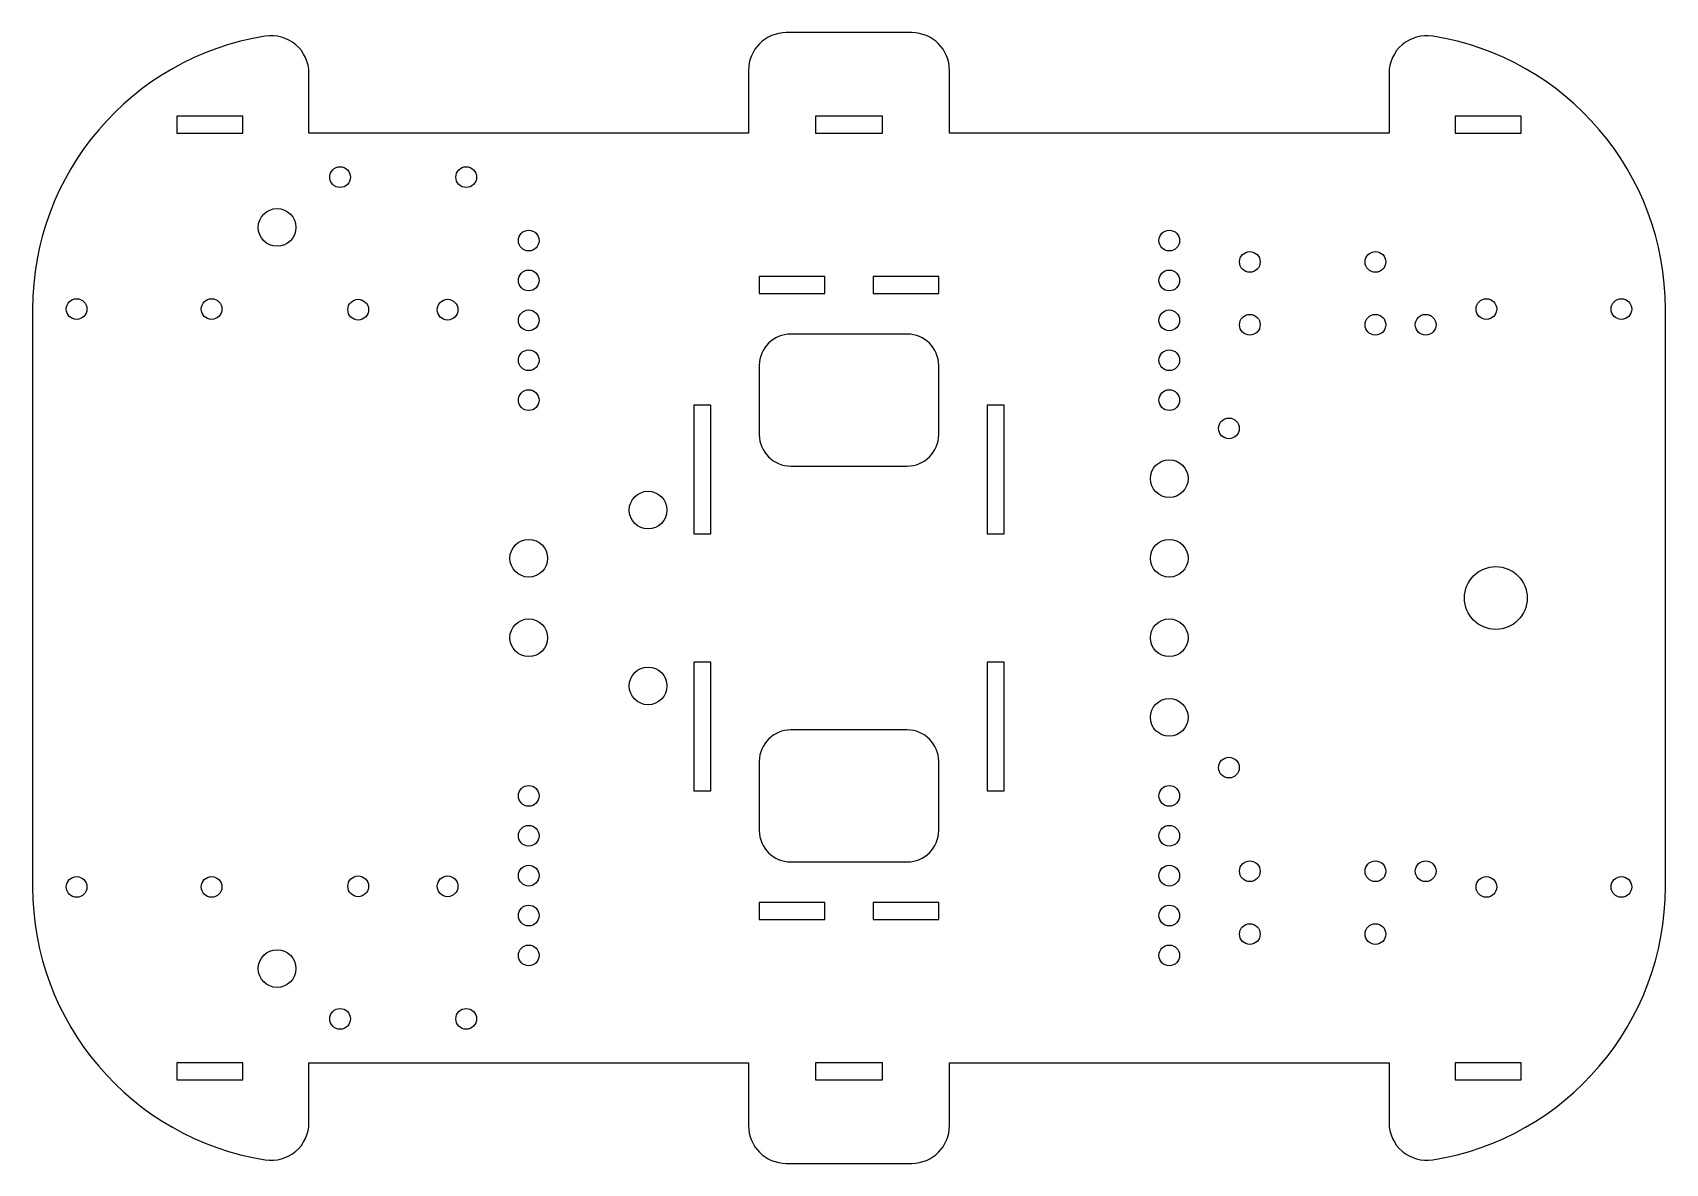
# Model space of a CAD drawing. Header units: millimetres. Extents: x -130 to 130, y -90 to 90.
import ezdxf

# ---------------------------------------------------------------- set-up
doc = ezdxf.new("R2010")
doc.units = ezdxf.units.MM

msp = doc.modelspace()

# ---------------------------------------------------------------- linework, layer by layer
at = {"color": 7, "linetype": 'Continuous', "lineweight": 25}
for p, q in [((10, 90), (-10, 90)), ((-86, 74), (-86, 83.52)), ((-16, 84), (-16, 74)), ((16, 74), (16, 84)), ((86, 83.52), (86, 74)), ((-96.51, 76.7), (-107.02, 76.7)), ((-107.02, 76.7), (-107.02, 74)), ((-96.51, 74), (-96.51, 76.7)), ((5.33, 76.7), (-5.33, 76.7)), ((-5.33, 76.7), (-5.33, 74)), ((5.33, 74), (5.33, 76.7)), ((96.51, 76.7), (96.51, 74)), ((107.02, 76.7), (96.51, 76.7)), ((107.02, 74), (107.02, 76.7)), ((-107.02, 74), (-96.51, 74)), ((-16, 74), (-86, 74)), ((-5.33, 74), (5.33, 74)), ((86, 74), (16, 74)), ((96.51, 74), (107.02, 74)), ((-3.86, 51.2), (-14.28, 51.2)), ((-14.28, 51.2), (-14.28, 48.5)), ((-3.86, 48.5), (-3.86, 51.2)), ((14.28, 51.2), (3.86, 51.2)), ((3.86, 51.2), (3.86, 48.5)), ((14.28, 48.5), (14.28, 51.2)), ((-14.28, 48.5), (-3.86, 48.5)), ((3.86, 48.5), (14.28, 48.5)), ((-130, 46), (-130, -46)), ((130, -46), (130, 46)), ((9.28, 42.01), (-9.28, 42.01)), ((-14.28, 37.01), (-14.28, 26)), ((14.28, 26), (14.28, 37.01)), ((-24.7, 30.72), (-24.7, 10.24)), ((-22, 30.72), (-24.7, 30.72)), ((-22, 10.24), (-22, 30.72)), ((22, 30.72), (22, 10.24)), ((24.7, 30.72), (22, 30.72)), ((24.7, 10.24), (24.7, 30.72)), ((-9.28, 21), (9.28, 21)), ((-24.7, 10.24), (-22, 10.24)), ((22, 10.24), (24.7, 10.24)), ((-22, -10.24), (-24.7, -10.24)), ((-24.7, -10.24), (-24.7, -30.72)), ((-22, -30.72), (-22, -10.24)), ((22, -10.24), (22, -30.72)), ((24.7, -10.24), (22, -10.24)), ((24.7, -30.72), (24.7, -10.24)), ((9.28, -21), (-9.28, -21)), ((-14.28, -26), (-14.28, -37.01)), ((14.28, -37.01), (14.28, -26)), ((-24.7, -30.72), (-22, -30.72)), ((22, -30.72), (24.7, -30.72)), ((-9.28, -42.01), (9.28, -42.01)), ((-14.28, -48.5), (-14.28, -51.2)), ((-3.86, -48.5), (-14.28, -48.5)), ((-3.86, -51.2), (-3.86, -48.5)), ((14.28, -48.5), (3.86, -48.5)), ((3.86, -48.5), (3.86, -51.2)), ((14.28, -51.2), (14.28, -48.5)), ((-14.28, -51.2), (-3.86, -51.2)), ((3.86, -51.2), (14.28, -51.2)), ((-107.02, -74), (-107.02, -76.7)), ((-96.51, -74), (-107.02, -74)), ((-96.51, -76.7), (-96.51, -74)), ((-86, -74), (-16, -74)), ((-86, -83.52), (-86, -74)), ((-16, -74), (-16, -84)), ((5.33, -74), (-5.33, -74)), ((-5.33, -74), (-5.33, -76.7)), ((5.33, -76.7), (5.33, -74)), ((16, -74), (86, -74)), ((16, -84), (16, -74)), ((86, -74), (86, -83.52)), ((107.02, -74), (96.51, -74)), ((96.51, -74), (96.51, -76.7)), ((107.02, -76.7), (107.02, -74)), ((-107.02, -76.7), (-96.51, -76.7)), ((-5.33, -76.7), (5.33, -76.7)), ((96.51, -76.7), (107.02, -76.7)), ((-10, -90), (10, -90))]:
    msp.add_line(p, q, dxfattribs=at)
for centre, radius in [((-81.04, 67), 1.65), ((-60.96, 67), 1.65), ((-91.08, 59), 3), ((-51, 56.9), 1.65), ((51, 56.9), 1.65), ((63.83, 53.5), 1.65), ((83.83, 53.5), 1.65), ((-51, 50.55), 1.65), ((51, 50.55), 1.65), ((-123, 46), 1.65), ((-101.5, 46), 1.65), ((-78.16, 45.9), 1.65), ((-63.92, 45.9), 1.65), ((101.5, 46), 1.65), ((123, 46), 1.65), ((-51, 44.2), 1.65), ((51, 44.2), 1.65), ((63.83, 43.5), 1.65), ((83.83, 43.5), 1.65), ((91.83, 43.5), 1.65), ((-51, 37.85), 1.65), ((51, 37.85), 1.65), ((-51, 31.5), 1.65), ((51, 31.5), 1.65), ((60.5, 27), 1.65), ((51, 19), 3), ((-32, 14), 3), ((-51, 6.33), 3), ((51, 6.33), 3), ((103, 0), 5), ((-51, -6.33), 3), ((51, -6.33), 3), ((-32, -14), 3), ((51, -19), 3), ((60.5, -27), 1.65), ((-51, -31.5), 1.65), ((51, -31.5), 1.65), ((-51, -37.85), 1.65), ((51, -37.85), 1.65), ((-51, -44.2), 1.65), ((51, -44.2), 1.65), ((63.83, -43.5), 1.65), ((83.83, -43.5), 1.65), ((91.83, -43.5), 1.65), ((-123, -46), 1.65), ((-101.5, -46), 1.65), ((-78.16, -45.9), 1.65), ((-63.92, -45.9), 1.65), ((101.5, -46), 1.65), ((123, -46), 1.65), ((-51, -50.55), 1.65), ((51, -50.55), 1.65), ((63.83, -53.5), 1.65), ((83.83, -53.5), 1.65), ((-91.08, -59), 3), ((-51, -56.9), 1.65), ((51, -56.9), 1.65), ((-81.04, -67), 1.65), ((-60.96, -67), 1.65)]:
    msp.add_circle(centre, radius, dxfattribs=at)
for centre, radius, start, end in [((-86, 46), 44, 99.0847, 180), ((-92, 83.52), 6, 0, 99.0847), ((-10, 84), 6, 90, 180), ((10, 84), 6, 0, 90), ((92, 83.52), 6, 80.9153, 180), ((86, 46), 44, 0, 80.9153), ((-9.28, 37.01), 5, 90, 180), ((9.28, 37.01), 5, 0, 90), ((-9.28, 26), 5, 180, 270), ((9.28, 26), 5, 270, 0), ((-9.28, -26), 5, 90, 180), ((9.28, -26), 5, 0, 90), ((-9.28, -37.01), 5, 180, 270), ((9.28, -37.01), 5, 270, 0), ((-86, -46), 44, 180, 260.9153), ((86, -46), 44, 279.0847, 0), ((-92, -83.52), 6, 260.9153, 0), ((-10, -84), 6, 180, 270), ((10, -84), 6, 270, 0), ((92, -83.52), 6, 180, 279.0847)]:
    msp.add_arc(centre, radius, start, end, dxfattribs=at)

doc.saveas('drawing.dxf')
